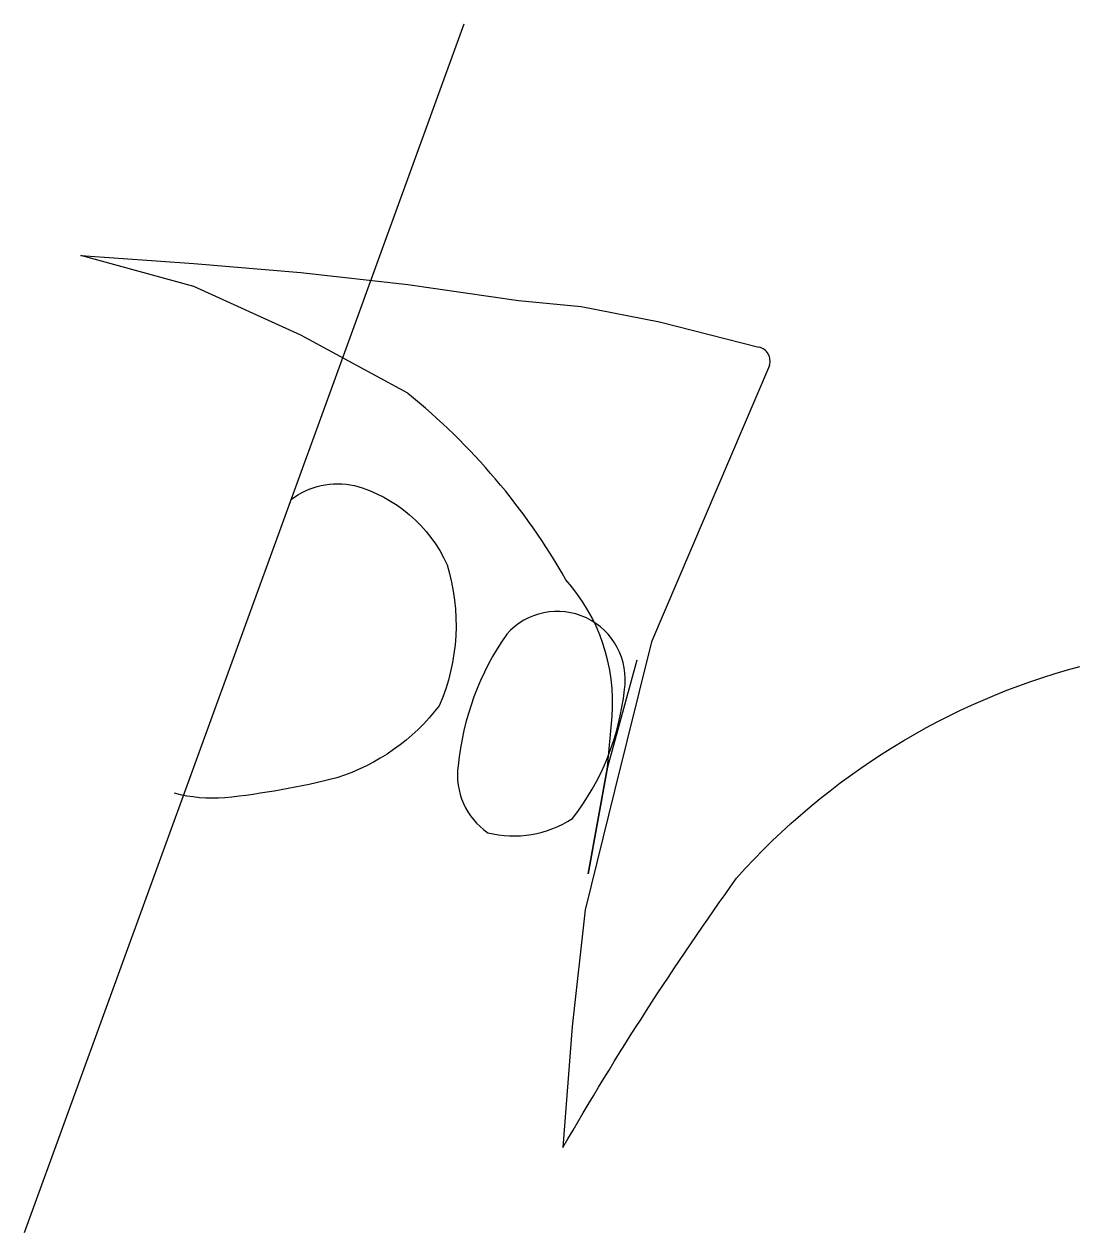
# Model space of a CAD drawing. Header units: millimetres. Extents: x 0.2 to 10.8, y 0.2 to 12.3.
import ezdxf

# ---------------------------------------------------------------- set-up
doc = ezdxf.new("R2010")
doc.units = ezdxf.units.MM

msp = doc.modelspace()

# ---------------------------------------------------------------- linework, layer by layer
at = {"color": 5}
for p, q in [((4.595, 12.256), (3.255, 8.573)), ((1.895, 9.635), (0.765, 9.943)), ((0.765, 9.943), (1.895, 9.865)), ((1.895, 9.865), (2.964, 9.773)), ((2.964, 9.773), (4.033, 9.656)), ((2.964, 9.149), (1.895, 9.635)), ((4.033, 9.656), (5.141, 9.496)), ((5.141, 9.496), (5.767, 9.434)), ((5.767, 9.434), (6.55, 9.28)), ((6.55, 9.28), (7.544, 9.029)), ((4.033, 8.567), (2.964, 9.149)), ((7.648, 8.846), (6.47, 6.082)), ((3.255, 8.573), (0.2, 0.176)), ((6.47, 6.082), (6.1, 4.595)), ((6.322, 5.899), (6.031, 4.831)), ((6.031, 4.831), (6.077, 5.339)), ((6.031, 4.831), (5.836, 3.763)), ((5.836, 3.763), (6.031, 4.831)), ((6.1, 4.595), (5.807, 3.403)), ((5.807, 3.403), (5.678, 2.24)), ((5.678, 2.24), (5.585, 1.028))]:
    msp.add_line(p, q, dxfattribs=at)
for points in [[(2.866, 7.505, -0.220987), (3.501, 7.645, -0.222842), (4.427, 6.854, -0.178177), (4.349, 5.445, -0.153314), (3.325, 4.723, -0.034309), (2.206, 4.523, -0.082606), (1.701, 4.569)], [(6.199, 5.605, 0.747091), (5.023, 6.161, 0.12818), (4.537, 4.845, 0.283612), (4.833, 4.175, 0.208183), (5.679, 4.317, 0.141412), (6.199, 5.605)], [(5.585, 1.028, -0.025202), (7.321, 3.722, -0.146155), (10.751, 5.838)]]:
    msp.add_lwpolyline(points, format="xyb", dxfattribs=at)
for centre, radius, start, end in [((7.511, 8.889), 0.144, 342.7144, 76.5495), ((-0.08, 3.475), 6.545, 29.5478, 51.0663), ((4.236, 5.474), 1.846, 355.7833, 41.7346)]:
    msp.add_arc(centre, radius, start, end, dxfattribs=at)

doc.saveas('drawing.dxf')
